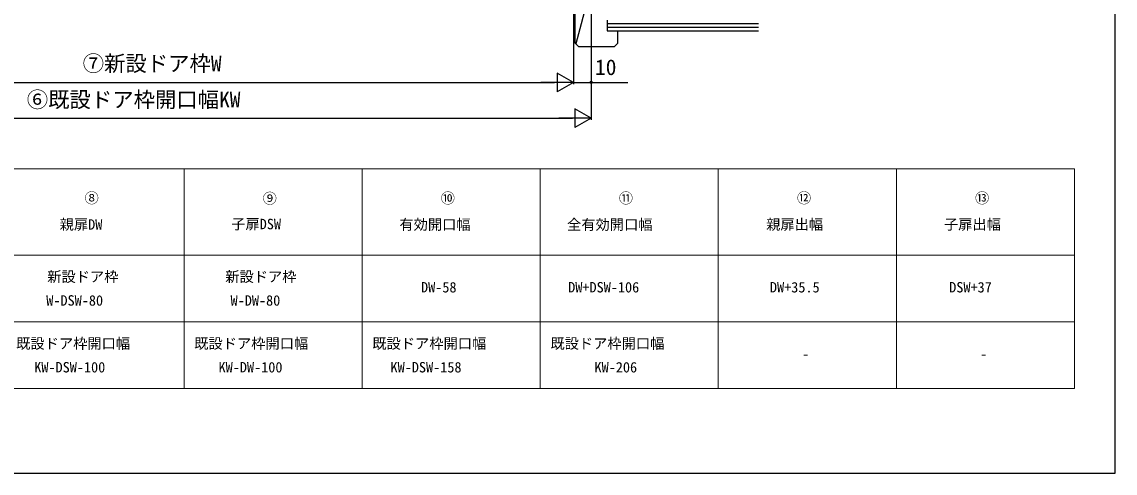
# Model space of a CAD drawing. Units: millimetres, scale not verified. Extents: x -525 to 525, y -783 to 779.
# Drawn here: x -89 to 525, y -783 to -530 of the extents above; entities that cross this region are included whole.
import ezdxf
from ezdxf.enums import TextEntityAlignment as Align

# ---------------------------------------------------------------- set-up
doc = ezdxf.new("R2010")
doc.units = ezdxf.units.MM
doc.header["$LTSCALE"] = 4
doc.layers.add('0-1_TABLE1', color=7, linetype='Continuous', lineweight=18)
for name, color, linetype in [('0-7_YKK_D', 6, 'Continuous'), ('0-8_YKK_ZWAK', 7, 'Continuous'), ('0-9_YSS_K', 3, 'Continuous')]:
    doc.layers.add(name, color=color, linetype=linetype)
doc.styles.add('ＭＳ ゴシック', font='')
doc.styles.get('ＭＳ ゴシック').set_extended_font_data('MS Gothic')

msp = doc.modelspace()

# ---------------------------------------------------------------- linework, layer by layer
at = {"layer": '0-1_TABLE1'}
for p, q in [((-477.84, -612.013), (502.16, -612.013)), ((2.16, -612.013), (2.16, -735.456)), ((102.16, -612.013), (102.16, -735.456)), ((202.16, -612.013), (202.16, -735.456)), ((302.16, -612.013), (302.16, -735.456)), ((402.16, -612.013), (402.16, -735.456)), ((502.16, -612.013), (502.16, -735.456)), ((-477.84, -660.456), (502.16, -660.456)), ((-477.84, -697.956), (502.16, -697.956)), ((-477.84, -735.456), (502.16, -735.456))]:
    msp.add_line(p, q, dxfattribs=at)
at = {"layer": '0-7_YKK_D'}
for p, q in [((220.771, -444.707), (220.771, -564.506)), ((230.771, -443.806), (230.771, -564.506)), ((230.771, -443.806), (230.771, -584.506)), ((220.771, -449.106), (220.771, -564.506)), ((220.771, -563.506), (211.678, -558.256)), ((211.678, -558.256), (211.678, -568.756)), ((-208.729, -563.506), (210.271, -563.506)), ((220.771, -563.506), (202.584, -563.506)), ((220.771, -563.506), (211.678, -568.756)), ((230.771, -583.506), (221.677, -578.256)), ((221.677, -578.256), (221.677, -588.756)), ((-218.729, -583.506), (220.271, -583.506)), ((230.771, -583.506), (212.584, -583.506)), ((230.771, -583.506), (221.677, -588.756))]:
    msp.add_line(p, q, dxfattribs=at)
msp.add_lwpolyline([(220.771, -563.506), (230.771, -563.506), (251.321, -563.506)], dxfattribs=at)
msp.add_circle((230.771, -563.506), 0.637, dxfattribs=at)
at = {"layer": '0-8_YKK_ZWAK'}
msp.add_lwpolyline([(-525, -782.9), (525, -782.9), (525, 747.1)], dxfattribs=at)
at = {"layer": '0-9_YSS_K'}
for p, q in [((221.771, -541.506), (221.771, -452.506)), ((245.771, -452.506), (222.188, -541.924)), ((239.771, -528.506), (239.771, -534.506)), ((239.771, -530.506), (324.771, -530.506)), ((239.771, -532.506), (324.771, -532.506)), ((239.771, -534.506), (324.771, -534.506)), ((245.771, -541.506), (245.771, -534.506)), ((221.771, -541.506), (223.771, -543.506)), ((243.771, -543.506), (223.771, -543.506)), ((245.771, -541.506), (243.771, -543.506))]:
    msp.add_line(p, q, dxfattribs=at)

# ---------------------------------------------------------------- texts
at = {"layer": '0-1_TABLE1', "style": 'ＭＳ ゴシック'}
for s, p in [('⑧', (-53.703, -633.113)), ('⑨', (46.297, -633.341)), ('⑩', (146.297, -633.204)), ('⑪', (246.297, -633.182)), ('⑫', (346.297, -633.113)), ('⑬', (446.297, -633.159)), ('親扉DW', (-67.703, -647.947)), ('子扉DSW', (28.637, -647.719)), ('有効開口幅', (123.069, -647.992)), ('全有効開口幅', (217.228, -648.015)), ('親扉出幅', (329.024, -647.947)), ('子扉出幅', (428.865, -647.901)), ('新設ドア枠', (-74.681, -677.29)), ('新設ドア枠', (25.319, -677.29)), ('DW-58', (135.228, -683.206)), ('DW+DSW-106', (217.865, -683.206)), ('DW+35.5', (331.16, -683.206)), ('DSW+37', (431.819, -683.206)), ('W-DSW-80', (-75.226, -690.623)), ('W-DW-80', (28.274, -690.623)), ('既設ドア枠開口幅', (-92.113, -714.79)), ('既設ドア枠開口幅', (7.887, -714.79)), ('既設ドア枠開口幅', (107.887, -714.79)), ('既設ドア枠開口幅', (207.887, -714.79)), ('-', (349.251, -720.706)), ('-', (449.251, -720.706)), ('KW-DSW-100', (-81.976, -728.123)), ('KW-DW-100', (21.524, -728.123)), ('KW-DSW-158', (118.092, -728.123)), ('KW-206', (232.637, -728.123))]:
    msp.add_text(s, height=5.865, dxfattribs=at).set_placement(p, align=Align.BOTTOM_LEFT)
at = {"layer": '0-7_YKK_D', "style": 'ＭＳ ゴシック'}
for s, p in [('⑦新設ドア枠W', (-54.763, -559.893)), ('10', (232.98, -562.006)), ('⑥既設ドア枠開口幅KW', (-86.161, -580.193))]:
    msp.add_text(s, height=8.798, dxfattribs=at).set_placement(p, align=Align.BOTTOM_LEFT)

doc.saveas('drawing.dxf')
